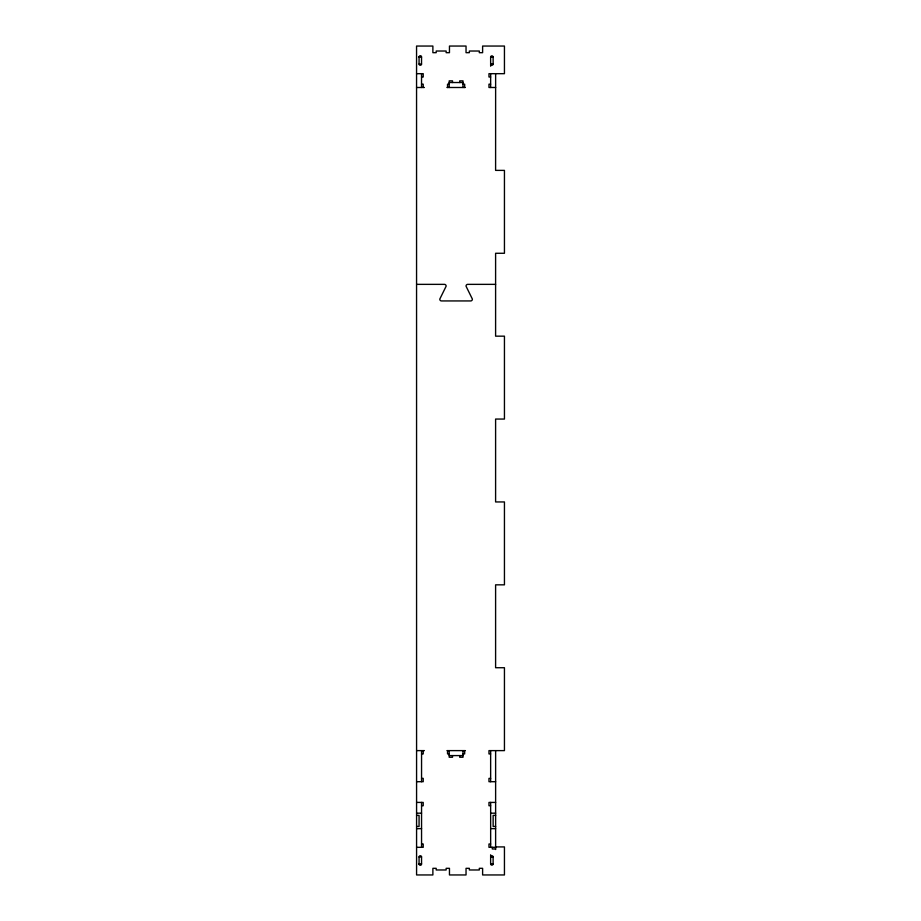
<?xml version="1.0" encoding="UTF-8"?>
<svg xmlns="http://www.w3.org/2000/svg" width="921" height="921" viewBox="0 0 921 921"><rect width="100%" height="100%" fill="white"/><g stroke="black" fill="none" stroke-linecap="round" stroke-linejoin="round"><path stroke-width="1.38" d="M419.043 57.102L421.53 57.102M490.663 57.102L493.149 57.102M419.067 56.895L419.067 64.01L421.53 64.01L421.553 56.895A1.186 1.186 0 0 0 419.124 56.906M490.663 64.01L493.149 64.01L493.115 56.895M416.557 73.68L423.211 73.68L423.211 76.996L421.553 76.996M490.628 76.996L488.97 76.996L488.97 73.68L504.443 73.68L504.443 46.05L482.616 46.05L482.616 52.681L479.3 52.681L479.3 51.023L469.353 51.023L469.353 52.681L466.038 52.681L466.038 46.05L449.46 46.05L449.46 52.681L446.144 52.681L446.144 51.023L436.197 51.023L436.197 52.681L432.882 52.681L432.882 46.05L416.557 46.05L416.58 874.95L432.882 874.95L432.882 868.319L436.197 868.319L436.197 869.977L446.144 869.977L446.144 868.319L449.46 868.319L449.46 874.95L466.038 874.95L466.038 868.319L469.353 868.319L469.353 869.977L479.3 869.977L479.3 868.319L482.616 868.319L482.616 874.95L504.443 874.95L504.443 846.917L495.602 846.917M449.183 82.522L462.998 82.522M421.553 84.179L423.211 84.179L423.211 87.495M449.195 84.179L447.537 84.179L447.537 87.495M463.01 84.179L464.668 84.179L464.668 87.495M490.628 84.179L488.97 84.179L488.97 87.495L495.636 87.495M416.557 87.495L424.408 87.495M446.973 87.495L465.209 87.495M416.58 284.359L444.463 284.359A1.658 1.658 0 0 1 446.098 286.293L439.824 299.003A1.658 1.658 0 0 0 441.47 300.937L470.712 300.937A1.658 1.658 0 0 0 472.346 299.003L466.072 286.293A1.658 1.658 0 0 1 467.718 284.359L495.602 284.359M416.58 750.615L424.42 750.615M446.984 750.615L465.22 750.615M421.553 753.931L423.211 753.931L423.211 750.615M449.195 753.931L447.537 753.931L447.537 750.615M463.01 753.931L464.668 753.931L464.668 750.615M490.628 753.931L488.97 753.931L488.97 750.615L504.443 750.615L504.443 667.725L495.602 667.725L495.602 584.835L504.443 584.835L504.443 501.945L495.602 501.945L495.602 419.055L504.443 419.055L504.443 336.165L495.602 336.165L495.602 253.275L504.443 253.275L504.443 170.385L495.602 170.385L495.636 73.68M449.195 755.588L463.01 755.588M421.553 778.383L423.211 778.383L423.211 781.699L416.58 781.699M490.628 778.383L488.97 778.383L488.97 781.699L495.625 781.699M416.58 802.421L423.211 802.421L423.211 805.737L421.553 805.737M495.625 802.421L488.97 802.421L488.97 805.737L490.628 805.737M416.58 813.22L421.553 813.151M490.651 813.22L495.625 813.151M416.58 815.396L419.067 815.396L419.067 826.448L416.58 826.448M495.625 815.396L493.138 815.396L493.138 826.448L495.625 826.448M416.58 828.681L421.553 828.612M490.651 828.612L495.625 828.681M421.553 844.004L423.211 844.004L423.211 847.32L416.58 847.32M490.628 844.004L488.97 844.004L488.97 847.32L495.625 847.32M495.602 848.978L492.286 848.978L492.286 847.32M419.067 864.105L419.067 856.99L421.553 856.99L421.553 864.105A1.186 1.186 0 0 1 419.124 864.094M493.138 856.99L490.651 856.99A1.243 1.243 0 0 1 491.872 855.747A1.243 1.243 0 0 1 493.115 856.99L493.115 864.105M419.067 863.898L421.553 863.898M490.651 863.898L493.138 863.898M495.625 750.615L495.625 849.53M490.628 56.895L490.663 66.22M490.663 73.68L490.628 87.495M490.64 750.615L490.651 781.699M490.651 802.421L490.651 847.32M490.651 854.78L490.628 864.105M462.998 87.495L463.01 80.864L459.694 80.864L459.694 82.522M463.01 750.615L463.01 757.246L459.694 757.246L459.694 755.588M452.51 82.522L452.51 80.864L449.195 80.864L449.183 87.495M452.51 755.588L452.51 757.246L449.195 757.246L449.195 750.615M421.53 73.68L421.53 87.495M421.565 750.615L421.553 781.699M421.553 802.421L421.553 847.32M493.115 64.01A1.243 1.243 0 0 1 491.872 65.253A1.243 1.243 0 0 1 490.628 64.01M490.686 56.906A1.186 1.186 0 0 1 493.046 56.906M421.553 64.01A1.243 1.243 0 0 1 420.31 65.253A1.243 1.243 0 0 1 419.067 64.01M493.046 864.094A1.186 1.186 0 0 1 490.686 864.094M419.067 856.99A1.243 1.243 0 0 1 420.31 855.747A1.243 1.243 0 0 1 421.553 856.99"/></g></svg>
